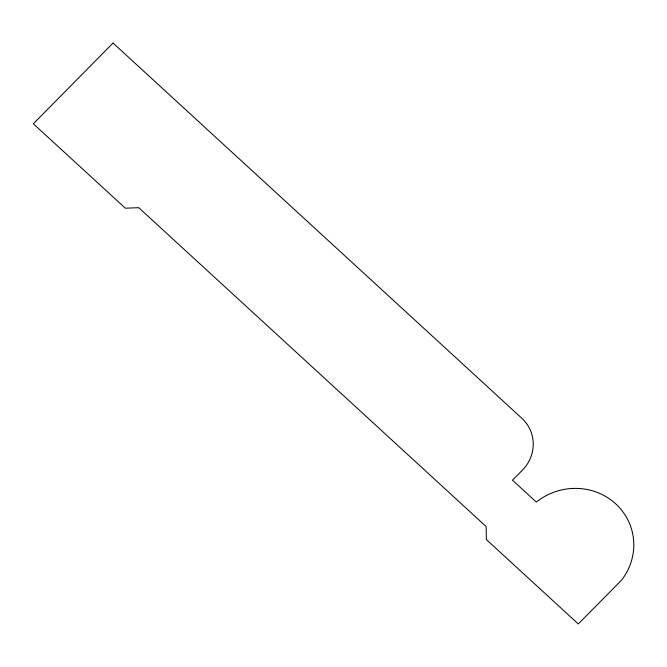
<?xml version="1.0" encoding="UTF-8"?>
<svg xmlns="http://www.w3.org/2000/svg" width="667" height="667" viewBox="0 0 667 667"><rect width="100%" height="100%" fill="white"/><g stroke="black" fill="none" stroke-linecap="round" stroke-linejoin="round"><path stroke-width="1" d="M113.048 43.038L33.35 123.77L125.313 208.179L138.761 207.704L486.176 526.58L486.343 539.553L578.306 623.962L621.477 580.232A60.097 57.595 -17.1 0 0 615.724 503.852A60.097 57.595 -17.1 0 0 536.326 502.076L512.481 480.198L522.444 470.102A38.186 36.602 -17.1 0 0 521.761 418.184L113.048 43.038"/></g></svg>
